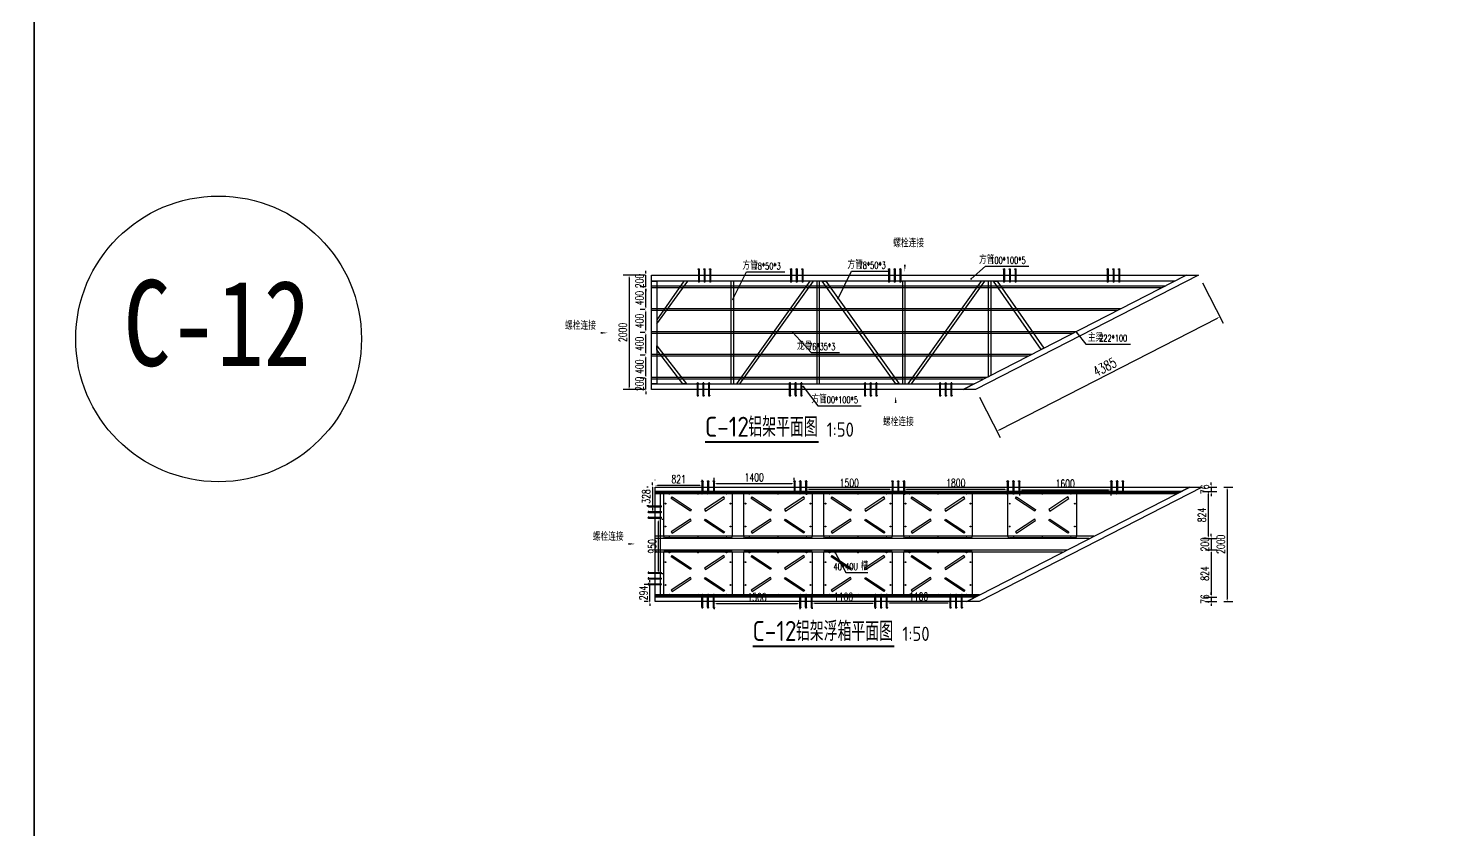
# Model space of a CAD drawing. Extents: x -89702 to 926017, y -610001 to -56924.
# Drawn here: x 24599 to 49398, y -595101 to -581076 of the extents above; entities that cross this region are included whole.
import ezdxf

# ---------------------------------------------------------------- set-up
doc = ezdxf.new("R2010")
doc.units = 0
doc.header["$LTSCALE"] = 10
doc.header["$MEASUREMENT"] = 0
for name, color, linetype in [('BJ02', 2, 'Continuous'), ('DIM_LEAD', 3, 'Continuous'), ('DIM_SYMB', 3, 'Continuous'), ('PUB_TEXT', 7, 'Continuous'), ('W-FLOAT_BOWL浮筒', 253, 'Continuous'), ('W-STEEL_FRAME钢架', 3, 'Continuous'), ('W-STEEL_KEEL钢龙骨', 5, 'Continuous'), ('浮箱U槽', 5, 'Continuous'), ('螺栓孔位', 2, 'Continuous')]:
    doc.layers.add(name, color=color, linetype=linetype)
doc.styles.add('_TCH_DIM', font='SIMPLEX', dxfattribs={"bigfont": 'GBCBIG'})
doc.styles.get("Standard").update_dxf_attribs({"font": 'gbenor.shx', "bigfont": 'gbcbig.shx'})
doc.styles.add('STANDARD_T3', font='simplex.shx', dxfattribs={"width": 0.7, "bigfont": 'gbcbig.shx'})
doc.styles.add('黑体', font='simhei.ttf', dxfattribs={"width": 0.8})
doc.dimstyles.new('W&&40', dxfattribs={"dimtxt": 140, "dimasz": 40, "dimexe": 100, "dimexo": 120, "dimgap": 40, "dimtad": 1, "dimdec": 0, "dimzin": 0, "dimdsep": 46, "dimtxsty": 'STANDARD_T3', "dimcen": 0.09, "dimclrd": 1, "dimclre": 1, "dimclrt": 7, "dimazin": 2, "dimtfac": 1, "dimtdec": 0, "dimtix": 1, "dimtmove": 2, "dimatfit": 3, "dimfxl": 0, "dimtolj": 1, "dimtzin": 0, "dimarcsym": 0})
doc.dimstyles.new('W&&50', dxfattribs={"dimtxt": 175, "dimasz": 50, "dimexe": 125, "dimexo": 150, "dimgap": 50, "dimtad": 1, "dimdec": 0, "dimzin": 0, "dimdsep": 46, "dimtxsty": 'STANDARD_T3', "dimcen": 0.09, "dimclrd": 1, "dimclre": 1, "dimclrt": 7, "dimazin": 2, "dimtfac": 1, "dimtdec": 0, "dimtix": 1, "dimtmove": 2, "dimatfit": 3, "dimfxl": 0, "dimtolj": 1, "dimtzin": 0, "dimarcsym": 0})

# ---------------------------------------------------------------- blocks, each defined once
blk = doc.blocks.new('C-12')
at = {"color": 3}
blk.add_line((589889, 33110), (589989, 33110), dxfattribs=at)
at = {"color": 2}
blk.add_lwpolyline([(589989, 33110), (589989, 27464), (589889, 27659), (589889, 33110)], close=True, dxfattribs=at)
at = {"color": 3}
blk.add_lwpolyline([(589889, 27659), (591889, 23757), (591889, 23538), (589889, 27440)], close=True, dxfattribs=at)
at = {"layer": 'BJ02'}
blk.add_lwpolyline([(591789, 33110), (591789, 33020), (589989, 33020), (589989, 33110)], close=True, dxfattribs=at)
blk.add_lwpolyline([(591789, 33110), (591889, 33110), (591889, 23757), (591789, 23952), (591789, 33110)], dxfattribs=at)
at = {"layer": 'W-STEEL_FRAME钢架', "color": 1}
for points in [[(589989, 32496), (589989, 32561), (590587, 33020), (590657, 33020), (589989, 32496)], [(591789, 32477), (591789, 32543), (591111, 33020), (591041, 33020), (591789, 32477)], [(591789, 30276), (591789, 30341), (589989, 31626), (589989, 31564), (591789, 30276)], [(591789, 30126), (591789, 30060), (589989, 28776), (589989, 28837), (591789, 30126)], [(591789, 27276), (591789, 27341), (589989, 28626), (589989, 28564), (591789, 27276)], [(591789, 27126), (591789, 27060), (590614, 26246), (590590, 26293), (591789, 27126)]]:
    blk.add_lwpolyline(points, dxfattribs=at)
for points in [[(591789, 31670), (591789, 31720), (589989, 31720), (589989, 31670)], [(591789, 30170), (591789, 30220), (589989, 30220), (589989, 30170)], [(591789, 28670), (591789, 28720), (589989, 28720), (589989, 28670)], [(591789, 27170), (591789, 27220), (590115, 27220), (590140, 27170)]]:
    blk.add_lwpolyline(points, close=True, dxfattribs=at)
at = {"layer": 'W-STEEL_KEEL钢龙骨', "color": 4}
for points in [[(590072, 27303), (590072, 33110), (590107, 33110), (590107, 27235)], [(590472, 26523), (590472, 33110), (590507, 33110), (590507, 26455)], [(590872, 25743), (590872, 33110), (590907, 33110), (590907, 25674)], [(591272, 24962), (591272, 33110), (591307, 33110), (591307, 24894)]]:
    blk.add_lwpolyline(points, dxfattribs=at)
blk.add_lwpolyline([(591707, 33110), (591707, 24114), (591672, 24182), (591672, 33110)], close=True, dxfattribs=at)
blk = doc.blocks.new('$matou$00000145')
at = {"layer": 'W-FLOAT_BOWL浮筒'}
for p, q in [((-600, -375), (-600, 375)), ((-575, 400), (575, 400)), ((600, 375), (600, -375)), ((575, -400), (-575, -400))]:
    blk.add_line(p, q, dxfattribs=at)
at = {"layer": 'W-FLOAT_BOWL浮筒', "color": 3}
for p, q in [((-507, 370), (-493, 370)), ((-500, 377), (-500, 363)), ((-7, 370), (7, 370)), ((0, 377), (0, 363)), ((493, 370), (507, 370)), ((500, 377), (500, 363)), ((-577, 200), (-563, 200)), ((-570, 207), (-570, 193)), ((563, 200), (577, 200)), ((570, 207), (570, 193)), ((-577, -200), (-563, -200)), ((-570, -193), (-570, -207)), ((563, -200), (577, -200)), ((570, -193), (570, -207)), ((-507, -370), (-493, -370)), ((-500, -377), (-500, -363)), ((-7, -370), (7, -370)), ((0, -377), (0, -363)), ((493, -370), (507, -370)), ((500, -377), (500, -363))]:
    blk.add_line(p, q, dxfattribs=at)
at = {"layer": 'W-FLOAT_BOWL浮筒', "ltscale": 100}
for points in [[(-450, 316), (-117, 95), (-133, 70), (-467, 291)], [(450, 316), (117, 95), (133, 70), (467, 291)], [(-450, -316), (-117, -95), (-133, -70), (-467, -291)], [(450, -316), (117, -95), (133, -70), (467, -291)]]:
    blk.add_lwpolyline(points, close=True, dxfattribs=at)
at = {"layer": 'W-FLOAT_BOWL浮筒'}
for centre in [(-500, 370), (0, 370), (500, 370), (-570, 200), (570, 200), (-570, -200), (570, -200), (-500, -370), (0, -370), (500, -370)]:
    blk.add_circle(centre, 7, dxfattribs=at)
for centre, start, end in [((-575, 375), 90, 180), ((575, 375), 0, 90), ((-575, -375), 180, 270), ((575, -375), 270, 0)]:
    blk.add_arc(centre, 25, start, end, dxfattribs=at)
blk = doc.blocks.new('浮箱')
at = {"layer": 'W-FLOAT_BOWL浮筒', "rotation": 270}
blk.add_blockref('$matou$00000145', (0, 0), dxfattribs=at)
blk = doc.blocks.new('*U130')
at = {"layer": 'W-FLOAT_BOWL浮筒'}
blk.add_blockref('浮箱', (0, 0), dxfattribs=at)
blk = doc.blocks.new('*U131')
at = {"layer": 'W-FLOAT_BOWL浮筒', "color": 0, "linetype": 'ByBlock', "lineweight": -2, "transparency": 16777216}
for p in [(0, 4200), (1024, 4200), (0, 2800), (1024, 2800), (0, 1400), (1024, 1400), (0, 0), (1024, 0)]:
    blk.add_blockref('*U130', p, dxfattribs=at)
blk = doc.blocks.new('*D494')
at = {"layer": 'Defpoints', "color": 0, "transparency": 16777216}
for p in [(35404, -587198), (35503, -587198), (35503, -587398)]:
    blk.add_point(p, dxfattribs=at)
at = {"layer": '浮箱U槽', "color": 1, "lineweight": -2, "transparency": 16777216}
for p, q in [((35383, -587198), (35304, -587198)), ((35404, -587158), (35404, -587118)), ((35404, -587398), (35404, -587198)), ((35383, -587398), (35304, -587398)), ((35404, -587438), (35404, -587478))]:
    blk.add_line(p, q, dxfattribs=at)
at = {"layer": '浮箱U槽', "color": 1, "transparency": 16777216}
for points in [[(35398, -587158), (35411, -587158), (35404, -587198)], [(35398, -587438), (35411, -587438), (35404, -587398)]]:
    blk.add_solid(points, dxfattribs=at)
at = {"layer": '浮箱U槽', "color": 7, "transparency": 16777216, "insert": (35294, -587298), "char_height": 140, "attachment_point": 5, "rotation": 90, "style": 'STANDARD_T3'}
blk.add_mtext('\\A1;200', dxfattribs=at)
blk = doc.blocks.new('*D495')
at = {"layer": 'Defpoints', "color": 0, "transparency": 16777216}
for p in [(35404, -586798), (35503, -586798), (35503, -587198)]:
    blk.add_point(p, dxfattribs=at)
at = {"layer": '浮箱U槽', "color": 1, "lineweight": -2, "transparency": 16777216}
for p, q in [((35383, -586798), (35304, -586798)), ((35404, -587158), (35404, -586838)), ((35383, -587198), (35304, -587198))]:
    blk.add_line(p, q, dxfattribs=at)
at = {"layer": '浮箱U槽', "color": 1, "transparency": 16777216}
for points in [[(35398, -586838), (35411, -586838), (35404, -586798)], [(35398, -587158), (35411, -587158), (35404, -587198)]]:
    blk.add_solid(points, dxfattribs=at)
at = {"layer": '浮箱U槽', "color": 7, "transparency": 16777216, "insert": (35294, -586998), "char_height": 140, "attachment_point": 5, "rotation": 90, "style": 'STANDARD_T3'}
blk.add_mtext('\\A1;400', dxfattribs=at)
blk = doc.blocks.new('*D496')
at = {"layer": 'Defpoints', "color": 0, "transparency": 16777216}
for p in [(35404, -586398), (35503, -586398), (35503, -586798)]:
    blk.add_point(p, dxfattribs=at)
at = {"layer": '浮箱U槽', "color": 1, "lineweight": -2, "transparency": 16777216}
for p, q in [((35383, -586398), (35304, -586398)), ((35404, -586758), (35404, -586438)), ((35383, -586798), (35304, -586798))]:
    blk.add_line(p, q, dxfattribs=at)
at = {"layer": '浮箱U槽', "color": 1, "transparency": 16777216}
for points in [[(35398, -586438), (35411, -586438), (35404, -586398)], [(35398, -586758), (35411, -586758), (35404, -586798)]]:
    blk.add_solid(points, dxfattribs=at)
at = {"layer": '浮箱U槽', "color": 7, "transparency": 16777216, "insert": (35294, -586598), "char_height": 140, "attachment_point": 5, "rotation": 90, "style": 'STANDARD_T3'}
blk.add_mtext('\\A1;400', dxfattribs=at)
blk = doc.blocks.new('*D497')
at = {"layer": 'Defpoints', "color": 0, "transparency": 16777216}
for p in [(35404, -585998), (35503, -585998), (35503, -586398)]:
    blk.add_point(p, dxfattribs=at)
at = {"layer": '浮箱U槽', "color": 1, "lineweight": -2, "transparency": 16777216}
for p, q in [((35383, -585998), (35304, -585998)), ((35404, -586358), (35404, -586038)), ((35383, -586398), (35304, -586398))]:
    blk.add_line(p, q, dxfattribs=at)
at = {"layer": '浮箱U槽', "color": 1, "transparency": 16777216}
for points in [[(35398, -586038), (35411, -586038), (35404, -585998)], [(35398, -586358), (35411, -586358), (35404, -586398)]]:
    blk.add_solid(points, dxfattribs=at)
at = {"layer": '浮箱U槽', "color": 7, "transparency": 16777216, "insert": (35294, -586198), "char_height": 140, "attachment_point": 5, "rotation": 90, "style": 'STANDARD_T3'}
blk.add_mtext('\\A1;400', dxfattribs=at)
blk = doc.blocks.new('*D498')
at = {"layer": 'Defpoints', "color": 0, "transparency": 16777216}
for p in [(35404, -585598), (35503, -585598), (35503, -585998)]:
    blk.add_point(p, dxfattribs=at)
at = {"layer": '浮箱U槽', "color": 1, "lineweight": -2, "transparency": 16777216}
for p, q in [((35383, -585598), (35304, -585598)), ((35404, -585958), (35404, -585638)), ((35383, -585998), (35304, -585998))]:
    blk.add_line(p, q, dxfattribs=at)
at = {"layer": '浮箱U槽', "color": 1, "transparency": 16777216}
for points in [[(35398, -585638), (35411, -585638), (35404, -585598)], [(35398, -585958), (35411, -585958), (35404, -585998)]]:
    blk.add_solid(points, dxfattribs=at)
at = {"layer": '浮箱U槽', "color": 7, "transparency": 16777216, "insert": (35294, -585798), "char_height": 140, "attachment_point": 5, "rotation": 90, "style": 'STANDARD_T3'}
blk.add_mtext('\\A1;400', dxfattribs=at)
blk = doc.blocks.new('*D499')
at = {"layer": 'Defpoints', "color": 0, "transparency": 16777216}
for p in [(35404, -585398), (35503, -585398), (35503, -585598)]:
    blk.add_point(p, dxfattribs=at)
at = {"layer": '浮箱U槽', "color": 1, "lineweight": -2, "transparency": 16777216}
for p, q in [((35383, -585398), (35304, -585398)), ((35404, -585358), (35404, -585318)), ((35404, -585598), (35404, -585398)), ((35383, -585598), (35304, -585598)), ((35404, -585638), (35404, -585678))]:
    blk.add_line(p, q, dxfattribs=at)
at = {"layer": '浮箱U槽', "color": 1, "transparency": 16777216}
for points in [[(35398, -585358), (35411, -585358), (35404, -585398)], [(35398, -585638), (35411, -585638), (35404, -585598)]]:
    blk.add_solid(points, dxfattribs=at)
at = {"layer": '浮箱U槽', "color": 7, "transparency": 16777216, "insert": (35294, -585498), "char_height": 140, "attachment_point": 5, "rotation": 90, "style": 'STANDARD_T3'}
blk.add_mtext('\\A1;200', dxfattribs=at)
blk = doc.blocks.new('*D500')
at = {"layer": 'Defpoints', "color": 0, "transparency": 16777216}
for p in [(35503, -585398), (35109, -587398), (35503, -587398)]:
    blk.add_point(p, dxfattribs=at)
at = {"layer": '浮箱U槽', "color": 1, "lineweight": -2, "transparency": 16777216}
for p, q in [((35383, -585398), (35009, -585398)), ((35109, -585438), (35109, -587358)), ((35383, -587398), (35009, -587398))]:
    blk.add_line(p, q, dxfattribs=at)
at = {"layer": '浮箱U槽', "color": 1, "transparency": 16777216}
for points in [[(35103, -585438), (35116, -585438), (35109, -585398)], [(35103, -587358), (35116, -587358), (35109, -587398)]]:
    blk.add_solid(points, dxfattribs=at)
at = {"layer": '浮箱U槽', "color": 7, "transparency": 16777216, "insert": (34999, -586398), "char_height": 140, "attachment_point": 5, "rotation": 90, "style": 'STANDARD_T3'}
blk.add_mtext('\\A1;2000', dxfattribs=at)
blk = doc.blocks.new('1')
at = {"lineweight": -3}
for p, q in [((-1521938, 1214338), (-1521935, 1214338)), ((-1521938, 1214336), (-1521931, 1214336)), ((-1521938, 1214336), (-1521914, 1214336)), ((-1521936, 1214341), (-1521936, 1214346)), ((-1521936, 1214346), (-1521916, 1214346)), ((-1521935, 1214341), (-1521936, 1214341)), ((-1521934, 1214347), (-1521932, 1214347)), ((-1521933, 1214352), (-1521931, 1214355)), ((-1521933, 1214136), (-1521933, 1214352)), ((-1521919, 1214352), (-1521933, 1214352)), ((-1521932, 1214347), (-1521919, 1214347)), ((-1521932, 1214346), (-1521932, 1214341)), ((-1521921, 1214355), (-1521931, 1214355)), ((-1521919, 1214352), (-1521921, 1214355)), ((-1521919, 1214347), (-1521921, 1214347)), ((-1521921, 1214346), (-1521921, 1214341)), ((-1521919, 1214136), (-1521919, 1214352)), ((-1521917, 1214341), (-1521916, 1214341)), ((-1521914, 1214338), (-1521917, 1214338)), ((-1521916, 1214341), (-1521916, 1214346)), ((-1521938, 1214136), (-1521931, 1214136)), ((-1521938, 1214136), (-1521914, 1214136)), ((-1521938, 1214134), (-1521935, 1214134)), ((-1521935, 1214131), (-1521936, 1214131)), ((-1521936, 1214131), (-1521936, 1214126)), ((-1521936, 1214126), (-1521916, 1214126)), ((-1521934, 1214125), (-1521932, 1214125)), ((-1521932, 1214126), (-1521932, 1214131)), ((-1521932, 1214125), (-1521919, 1214125)), ((-1521921, 1214126), (-1521921, 1214131)), ((-1521919, 1214125), (-1521921, 1214125)), ((-1521914, 1214134), (-1521917, 1214134)), ((-1521917, 1214131), (-1521916, 1214131)), ((-1521916, 1214131), (-1521916, 1214126))]:
    blk.add_line(p, q, dxfattribs=at)
at = {"color": 1}
for p, q in [((-1521936, 1214346), (-1521934, 1214347)), ((-1521919, 1214347), (-1521916, 1214346))]:
    blk.add_line(p, q, dxfattribs=at)
at = {"color": 6, "lineweight": -3}
for p, q in [((-1521931, 1214136), (-1521931, 1214355)), ((-1521921, 1214136), (-1521921, 1214355))]:
    blk.add_line(p, q, dxfattribs=at)
at = {"lineweight": -3}
for points in [[(-1521933, 1214336), (-1521938, 1214336), (-1521938, 1214338), (-1521914, 1214338), (-1521914, 1214336), (-1521919, 1214336)], [(-1521935, 1214338), (-1521935, 1214341), (-1521917, 1214341), (-1521917, 1214338)], [(-1521933, 1214136), (-1521938, 1214136), (-1521938, 1214134), (-1521914, 1214134), (-1521914, 1214136), (-1521919, 1214136)], [(-1521935, 1214134), (-1521935, 1214131), (-1521917, 1214131), (-1521917, 1214134)]]:
    blk.add_lwpolyline(points, dxfattribs=at)
for centre, radius, start, end in [((-1521934, 1214129), 3.22, 223.6028, 316.3972), ((-1521926, 1214140), 14.7, 248.7607, 291.2393), ((-1521919, 1214129), 3.22, 223.6028, 316.3972)]:
    blk.add_arc(centre, radius, start, end, dxfattribs=at)
blk = doc.blocks.new('螺栓孔位')
at = {"layer": '螺栓孔位', "color": 1, "rotation": 270}
for p in [(-1214244, -1521833), (-1214244, -1521933), (-1214244, -1522033)]:
    blk.add_blockref('1', p, dxfattribs=at)
blk = doc.blocks.new('*D501')
at = {"layer": 'Defpoints', "color": 0, "transparency": 16777216}
for p in [(36599, -591106), (38099, -591106), (38099, -591143)]:
    blk.add_point(p, dxfattribs=at)
at = {"layer": '浮箱U槽', "color": 1, "lineweight": -2, "transparency": 16777216}
for p, q in [((36639, -591143), (38059, -591143)), ((36599, -591226), (36599, -591243)), ((38099, -591226), (38099, -591243))]:
    blk.add_line(p, q, dxfattribs=at)
at = {"layer": '浮箱U槽', "color": 1, "transparency": 16777216}
for points in [[(36639, -591137), (36639, -591150), (36599, -591143)], [(38059, -591137), (38059, -591150), (38099, -591143)]]:
    blk.add_solid(points, dxfattribs=at)
at = {"layer": '浮箱U槽', "color": 7, "transparency": 16777216, "insert": (37349, -591033), "char_height": 140, "attachment_point": 5, "style": 'STANDARD_T3'}
blk.add_mtext('\\A1;1500', dxfattribs=at)
blk = doc.blocks.new('*D502')
at = {"layer": 'Defpoints', "color": 0, "transparency": 16777216}
for p in [(38313, -591106), (39413, -591106), (39413, -591136)]:
    blk.add_point(p, dxfattribs=at)
at = {"layer": '浮箱U槽', "color": 1, "lineweight": -2, "transparency": 16777216}
for p, q in [((38353, -591136), (39373, -591136)), ((38313, -591226), (38313, -591236)), ((39413, -591226), (39413, -591236))]:
    blk.add_line(p, q, dxfattribs=at)
at = {"layer": '浮箱U槽', "color": 1, "transparency": 16777216}
for points in [[(38353, -591129), (38353, -591143), (38313, -591136)], [(39373, -591129), (39373, -591143), (39413, -591136)]]:
    blk.add_solid(points, dxfattribs=at)
at = {"layer": '浮箱U槽', "color": 7, "transparency": 16777216, "insert": (38863, -591026), "char_height": 140, "attachment_point": 5, "style": 'STANDARD_T3'}
blk.add_mtext('\\A1;1100', dxfattribs=at)
blk = doc.blocks.new('*D503')
at = {"layer": 'Defpoints', "color": 0, "transparency": 16777216}
for p in [(39627, -591106), (40727, -591106), (40727, -591133)]:
    blk.add_point(p, dxfattribs=at)
at = {"layer": '浮箱U槽', "color": 1, "lineweight": -2, "transparency": 16777216}
for p, q in [((39667, -591133), (40687, -591133)), ((39627, -591226), (39627, -591233)), ((40727, -591226), (40727, -591233))]:
    blk.add_line(p, q, dxfattribs=at)
at = {"layer": '浮箱U槽', "color": 1, "transparency": 16777216}
for points in [[(39667, -591126), (39667, -591139), (39627, -591133)], [(40687, -591126), (40687, -591139), (40727, -591133)]]:
    blk.add_solid(points, dxfattribs=at)
at = {"layer": '浮箱U槽', "color": 7, "transparency": 16777216, "insert": (40177, -591023), "char_height": 140, "attachment_point": 5, "style": 'STANDARD_T3'}
blk.add_mtext('\\A1;1100', dxfattribs=at)
blk = doc.blocks.new('*D504')
at = {"layer": 'Defpoints', "color": 0, "transparency": 16777216}
for p in [(38213, -589106), (39713, -589106), (39713, -589142)]:
    blk.add_point(p, dxfattribs=at)
at = {"layer": '浮箱U槽', "color": 1, "lineweight": -2, "transparency": 16777216}
for p, q in [((38213, -589226), (38213, -589242)), ((38253, -589142), (39673, -589142)), ((39713, -589226), (39713, -589242))]:
    blk.add_line(p, q, dxfattribs=at)
at = {"layer": '浮箱U槽', "color": 1, "transparency": 16777216}
for points in [[(38253, -589135), (38253, -589148), (38213, -589142)], [(39673, -589135), (39673, -589148), (39713, -589142)]]:
    blk.add_solid(points, dxfattribs=at)
at = {"layer": '浮箱U槽', "color": 7, "transparency": 16777216, "insert": (38963, -589032), "char_height": 140, "attachment_point": 5, "style": 'STANDARD_T3'}
blk.add_mtext('\\A1;1500', dxfattribs=at)
blk = doc.blocks.new('*D505')
at = {"layer": 'Defpoints', "color": 0, "transparency": 16777216}
for p in [(39927, -589106), (41727, -589106), (41727, -589142)]:
    blk.add_point(p, dxfattribs=at)
at = {"layer": '浮箱U槽', "color": 1, "lineweight": -2, "transparency": 16777216}
for p, q in [((39927, -589226), (39927, -589242)), ((39967, -589142), (41687, -589142)), ((41727, -589226), (41727, -589242))]:
    blk.add_line(p, q, dxfattribs=at)
at = {"layer": '浮箱U槽', "color": 1, "transparency": 16777216}
for points in [[(39967, -589136), (39967, -589149), (39927, -589142)], [(41687, -589136), (41687, -589149), (41727, -589142)]]:
    blk.add_solid(points, dxfattribs=at)
at = {"layer": '浮箱U槽', "color": 7, "transparency": 16777216, "insert": (40827, -589032), "char_height": 140, "attachment_point": 5, "style": 'STANDARD_T3'}
blk.add_mtext('\\A1;1800', dxfattribs=at)
blk = doc.blocks.new('*D506')
at = {"layer": 'Defpoints', "color": 0, "transparency": 16777216}
for p in [(41941, -589106), (43541, -589106), (43541, -589155)]:
    blk.add_point(p, dxfattribs=at)
at = {"layer": '浮箱U槽', "color": 1, "lineweight": -2, "transparency": 16777216}
for p, q in [((41941, -589226), (41941, -589255)), ((41981, -589155), (43501, -589155)), ((43541, -589226), (43541, -589255))]:
    blk.add_line(p, q, dxfattribs=at)
at = {"layer": '浮箱U槽', "color": 1, "transparency": 16777216}
for points in [[(41981, -589149), (41981, -589162), (41941, -589155)], [(43501, -589149), (43501, -589162), (43541, -589155)]]:
    blk.add_solid(points, dxfattribs=at)
at = {"layer": '浮箱U槽', "color": 7, "transparency": 16777216, "insert": (42741, -589045), "char_height": 140, "attachment_point": 5, "style": 'STANDARD_T3'}
blk.add_mtext('\\A1;1600', dxfattribs=at)
blk = doc.blocks.new('*D507')
at = {"layer": 'Defpoints', "color": 0, "transparency": 16777216}
for p in [(35563, -589668), (35626, -589668), (35563, -590618)]:
    blk.add_point(p, dxfattribs=at)
at = {"layer": '浮箱U槽', "color": 1, "lineweight": -2, "transparency": 16777216}
for p, q in [((35626, -590578), (35626, -589708)), ((35683, -589668), (35726, -589668)), ((35683, -590618), (35726, -590618))]:
    blk.add_line(p, q, dxfattribs=at)
at = {"layer": '浮箱U槽', "color": 1, "transparency": 16777216}
for points in [[(35619, -589708), (35632, -589708), (35626, -589668)], [(35619, -590578), (35632, -590578), (35626, -590618)]]:
    blk.add_solid(points, dxfattribs=at)
at = {"layer": '浮箱U槽', "color": 7, "transparency": 16777216, "insert": (35516, -590143), "char_height": 140, "attachment_point": 5, "rotation": 90, "style": 'STANDARD_T3'}
blk.add_mtext('\\A1;950', dxfattribs=at)
blk = doc.blocks.new('*D508')
at = {"layer": 'Defpoints', "color": 0, "transparency": 16777216}
for p in [(35473, -590812), (35564, -590812), (35566, -591106)]:
    blk.add_point(p, dxfattribs=at)
at = {"layer": '浮箱U槽', "color": 1, "lineweight": -2, "transparency": 16777216}
for p, q in [((35444, -590812), (35373, -590812)), ((35473, -590772), (35473, -590732)), ((35473, -591106), (35473, -590812)), ((35446, -591106), (35373, -591106)), ((35473, -591146), (35473, -591186))]:
    blk.add_line(p, q, dxfattribs=at)
at = {"layer": '浮箱U槽', "color": 1, "transparency": 16777216}
for points in [[(35467, -590772), (35480, -590772), (35473, -590812)], [(35467, -591146), (35480, -591146), (35473, -591106)]]:
    blk.add_solid(points, dxfattribs=at)
at = {"layer": '浮箱U槽', "color": 7, "transparency": 16777216, "insert": (35363, -590959), "char_height": 140, "attachment_point": 5, "rotation": 90, "style": 'STANDARD_T3'}
blk.add_mtext('\\A1;294', dxfattribs=at)
blk = doc.blocks.new('*D509')
at = {"layer": 'Defpoints', "color": 0, "transparency": 16777216}
for p in [(35566, -589106), (35520, -589434), (35566, -589434)]:
    blk.add_point(p, dxfattribs=at)
at = {"layer": '浮箱U槽', "color": 1, "lineweight": -2, "transparency": 16777216}
for p, q in [((35446, -589106), (35420, -589106)), ((35520, -589066), (35520, -589026)), ((35520, -589106), (35520, -589434)), ((35446, -589434), (35420, -589434)), ((35520, -589474), (35520, -589514))]:
    blk.add_line(p, q, dxfattribs=at)
at = {"layer": '浮箱U槽', "color": 1, "transparency": 16777216}
for points in [[(35513, -589066), (35527, -589066), (35520, -589106)], [(35513, -589474), (35527, -589474), (35520, -589434)]]:
    blk.add_solid(points, dxfattribs=at)
at = {"layer": '浮箱U槽', "color": 7, "transparency": 16777216, "insert": (35410, -589270), "char_height": 140, "attachment_point": 5, "rotation": 90, "style": 'STANDARD_T3'}
blk.add_mtext('\\A1;328', dxfattribs=at)
blk = doc.blocks.new('*D510')
at = {"layer": 'Defpoints', "color": 0, "transparency": 16777216}
for p in [(36599, -589106), (37999, -589045), (37999, -589106)]:
    blk.add_point(p, dxfattribs=at)
at = {"layer": '浮箱U槽', "color": 1, "lineweight": -2, "transparency": 16777216}
for p, q in [((36599, -588986), (36599, -588945)), ((37999, -588986), (37999, -588945)), ((36639, -589045), (37959, -589045))]:
    blk.add_line(p, q, dxfattribs=at)
at = {"layer": '浮箱U槽', "color": 1, "transparency": 16777216}
for points in [[(36639, -589039), (36639, -589052), (36599, -589045)], [(37959, -589039), (37959, -589052), (37999, -589045)]]:
    blk.add_solid(points, dxfattribs=at)
at = {"layer": '浮箱U槽', "color": 7, "transparency": 16777216, "insert": (37299, -588935), "char_height": 140, "attachment_point": 5, "style": 'STANDARD_T3'}
blk.add_mtext('\\A1;1400', dxfattribs=at)
blk = doc.blocks.new('*D511')
at = {"layer": 'Defpoints', "color": 0, "transparency": 16777216}
for p in [(35566, -589078), (35566, -589106), (36387, -589106)]:
    blk.add_point(p, dxfattribs=at)
at = {"layer": '浮箱U槽', "color": 1, "lineweight": -2, "transparency": 16777216}
for p, q in [((35566, -588986), (35566, -588978)), ((36387, -588986), (36387, -588978)), ((36347, -589078), (35606, -589078))]:
    blk.add_line(p, q, dxfattribs=at)
at = {"layer": '浮箱U槽', "color": 1, "transparency": 16777216}
for points in [[(35606, -589071), (35606, -589085), (35566, -589078)], [(36347, -589071), (36347, -589085), (36387, -589078)]]:
    blk.add_solid(points, dxfattribs=at)
at = {"layer": '浮箱U槽', "color": 7, "transparency": 16777216, "insert": (35977, -588968), "char_height": 140, "attachment_point": 5, "style": 'STANDARD_T3'}
blk.add_mtext('\\A1;821', dxfattribs=at)
blk = doc.blocks.new('*D512')
at = {"layer": 'Defpoints', "color": 0, "transparency": 16777216}
for p in [(44770, -589182), (45139, -589106), (45296, -589182)]:
    blk.add_point(p, dxfattribs=at)
at = {"layer": '浮箱U槽', "color": 1, "lineweight": -2, "transparency": 16777216}
for p, q in [((45196, -589182), (45396, -589182)), ((45259, -589106), (45396, -589106)), ((45296, -589066), (45296, -589026)), ((45296, -589106), (45296, -589182)), ((45296, -589222), (45296, -589262))]:
    blk.add_line(p, q, dxfattribs=at)
at = {"layer": '浮箱U槽', "color": 1, "transparency": 16777216}
for points in [[(45289, -589066), (45302, -589066), (45296, -589106)], [(45289, -589222), (45302, -589222), (45296, -589182)]]:
    blk.add_solid(points, dxfattribs=at)
at = {"layer": '浮箱U槽', "color": 7, "transparency": 16777216, "insert": (45186, -589144), "char_height": 140, "attachment_point": 5, "rotation": 90, "style": 'STANDARD_T3'}
blk.add_mtext('\\A1;76', dxfattribs=at)
blk = doc.blocks.new('*D513')
at = {"layer": 'Defpoints', "color": 0, "transparency": 16777216}
for p in [(44770, -589182), (43163, -590006), (45244, -590006)]:
    blk.add_point(p, dxfattribs=at)
at = {"layer": '浮箱U槽', "color": 1, "lineweight": -2, "transparency": 16777216}
for p, q in [((45144, -589182), (45344, -589182)), ((45244, -589222), (45244, -589966)), ((45144, -590006), (45344, -590006))]:
    blk.add_line(p, q, dxfattribs=at)
at = {"layer": '浮箱U槽', "color": 1, "transparency": 16777216}
for points in [[(45237, -589222), (45250, -589222), (45244, -589182)], [(45237, -589966), (45250, -589966), (45244, -590006)]]:
    blk.add_solid(points, dxfattribs=at)
at = {"layer": '浮箱U槽', "color": 7, "transparency": 16777216, "insert": (45134, -589594), "char_height": 140, "attachment_point": 5, "rotation": 90, "style": 'STANDARD_T3'}
blk.add_mtext('\\A1;824', dxfattribs=at)
blk = doc.blocks.new('*D514')
at = {"layer": 'Defpoints', "color": 0, "transparency": 16777216}
for p in [(42773, -590206), (43163, -590006), (45296, -590206)]:
    blk.add_point(p, dxfattribs=at)
at = {"layer": '浮箱U槽', "color": 1, "lineweight": -2, "transparency": 16777216}
for p, q in [((45296, -589966), (45296, -589926)), ((45196, -590006), (45396, -590006)), ((45196, -590206), (45396, -590206)), ((45296, -590006), (45296, -590206)), ((45296, -590246), (45296, -590286))]:
    blk.add_line(p, q, dxfattribs=at)
at = {"layer": '浮箱U槽', "color": 1, "transparency": 16777216}
for points in [[(45289, -589966), (45302, -589966), (45296, -590006)], [(45289, -590246), (45302, -590246), (45296, -590206)]]:
    blk.add_solid(points, dxfattribs=at)
at = {"layer": '浮箱U槽', "color": 7, "transparency": 16777216, "insert": (45186, -590106), "char_height": 140, "attachment_point": 5, "rotation": 90, "style": 'STANDARD_T3'}
blk.add_mtext('\\A1;200', dxfattribs=at)
blk = doc.blocks.new('*D515')
at = {"layer": 'Defpoints', "color": 0, "transparency": 16777216}
for p in [(42773, -590206), (41166, -591030), (45296, -591030)]:
    blk.add_point(p, dxfattribs=at)
at = {"layer": '浮箱U槽', "color": 1, "lineweight": -2, "transparency": 16777216}
for p, q in [((45196, -590206), (45396, -590206)), ((45296, -590246), (45296, -590990)), ((45196, -591030), (45396, -591030))]:
    blk.add_line(p, q, dxfattribs=at)
at = {"layer": '浮箱U槽', "color": 1, "transparency": 16777216}
for points in [[(45289, -590246), (45302, -590246), (45296, -590206)], [(45289, -590990), (45302, -590990), (45296, -591030)]]:
    blk.add_solid(points, dxfattribs=at)
at = {"layer": '浮箱U槽', "color": 7, "transparency": 16777216, "insert": (45186, -590618), "char_height": 140, "attachment_point": 5, "rotation": 90, "style": 'STANDARD_T3'}
blk.add_mtext('\\A1;824', dxfattribs=at)
blk = doc.blocks.new('*D516')
at = {"layer": 'Defpoints', "color": 0, "transparency": 16777216}
for p in [(41166, -591030), (41236, -591106), (45296, -591106)]:
    blk.add_point(p, dxfattribs=at)
at = {"layer": '浮箱U槽', "color": 1, "lineweight": -2, "transparency": 16777216}
for p, q in [((45296, -590990), (45296, -590950)), ((45196, -591030), (45396, -591030)), ((45196, -591106), (45396, -591106)), ((45296, -591030), (45296, -591106)), ((45296, -591146), (45296, -591186))]:
    blk.add_line(p, q, dxfattribs=at)
at = {"layer": '浮箱U槽', "color": 1, "transparency": 16777216}
for points in [[(45289, -590990), (45302, -590990), (45296, -591030)], [(45289, -591146), (45302, -591146), (45296, -591106)]]:
    blk.add_solid(points, dxfattribs=at)
at = {"layer": '浮箱U槽', "color": 7, "transparency": 16777216, "insert": (45186, -591068), "char_height": 140, "attachment_point": 5, "rotation": 90, "style": 'STANDARD_T3'}
blk.add_mtext('\\A1;76', dxfattribs=at)
blk = doc.blocks.new('*D517')
at = {"layer": 'Defpoints', "color": 0, "transparency": 16777216}
for p in [(45396, -589106), (45396, -591106), (45574, -591106)]:
    blk.add_point(p, dxfattribs=at)
at = {"layer": '浮箱U槽', "color": 1, "lineweight": -2, "transparency": 16777216}
for p, q in [((45516, -589106), (45674, -589106)), ((45574, -589146), (45574, -591066)), ((45516, -591106), (45674, -591106))]:
    blk.add_line(p, q, dxfattribs=at)
at = {"layer": '浮箱U槽', "color": 1, "transparency": 16777216}
for points in [[(45567, -589146), (45580, -589146), (45574, -589106)], [(45567, -591066), (45580, -591066), (45574, -591106)]]:
    blk.add_solid(points, dxfattribs=at)
at = {"layer": '浮箱U槽', "color": 7, "transparency": 16777216, "insert": (45464, -590106), "char_height": 140, "attachment_point": 5, "rotation": 90, "style": 'STANDARD_T3'}
blk.add_mtext('\\A1;2000', dxfattribs=at)
blk = doc.blocks.new('*D1656')
at = {"color": 1, "lineweight": -2, "transparency": 16777216}
for p, q in [((45144, -585532), (45505, -586235)), ((41590, -588101), (45403, -586147)), ((41242, -587532), (41602, -588235))]:
    blk.add_line(p, q, dxfattribs=at)
at = {"color": 1, "transparency": 16777216}
for points in [[(45399, -586139), (45407, -586154), (45448, -586124)], [(41586, -588094), (41594, -588109), (41545, -588124)]]:
    blk.add_solid(points, dxfattribs=at)
at = {"layer": 'Defpoints', "color": 0, "transparency": 16777216}
for p in [(45075, -585398), (45448, -586124), (41173, -587398)]:
    blk.add_point(p, dxfattribs=at)
at = {"color": 7, "transparency": 16777216, "insert": (43434, -587002), "char_height": 175, "attachment_point": 5, "rotation": 27.1366, "style": 'STANDARD_T3'}
blk.add_mtext('\\A1;4385', dxfattribs=at)

msp = doc.modelspace()

# ---------------------------------------------------------------- linework, layer by layer
at = {"color": 3}
msp.add_line((35566.3, -591106.1), (35566.3, -591006.1), dxfattribs=at)
msp.add_lwpolyline([(41017.1, -591106.1), (44919.3, -589106.1), (45138.5, -589106.1), (41236.3, -591106.1)], close=True, dxfattribs=at)
at = {"color": 2}
msp.add_lwpolyline([(35566.3, -591006.1), (41212.3, -591006.1), (41017.1, -591106.1), (35566.3, -591106.1)], close=True, dxfattribs=at)
at = {"color": 4}
msp.add_circle((27927, -586511.6), 2500, dxfattribs=at)
at = {"layer": 'BJ02'}
for points in [[(-18540, -490906.1), (24698.5, -490906.1), (24698.5, -610000.5), (-18540, -610000.5)], [(24698.5, -490906.1), (67937.1, -490906.1), (67937.1, -610000.5), (24698.5, -610000.5)], [(35566.3, -589206.1), (35656.3, -589206.1), (35656.3, -591006.1), (35566.3, -591006.1)]]:
    msp.add_lwpolyline(points, close=True, dxfattribs=at)
msp.add_lwpolyline([(35566.3, -589206.1), (35566.3, -589106.1), (44919.3, -589106.1), (44724.2, -589206.1), (35566.3, -589206.1)], dxfattribs=at)
at = {"layer": 'DIM_LEAD'}
for p, q in [((41095.5, -585461), (41348.2, -585237.6)), ((41348.2, -585237.6), (42104.1, -585237.6)), ((36928.1, -585818.5), (37166, -585339.5)), ((37166, -585339.5), (37834.7, -585339.5)), ((38765.9, -585804.1), (39003.8, -585325.1)), ((39003.8, -585325.1), (39672.5, -585325.1)), ((37975.7, -586400.4), (38298.6, -586747.8)), ((42945.5, -586403.9), (43101.4, -586600.8)), ((38298.6, -586747.8), (38789.6, -586747.8)), ((43101.4, -586600.8), (43881.6, -586600.8)), ((38157.1, -587347.4), (38414.5, -587680.2)), ((38414.5, -587680.2), (39170.4, -587680.2)), ((38714.3, -590251.4), (38900.4, -590599.5)), ((38900.4, -590599.5), (39288.1, -590599.5))]:
    msp.add_line(p, q, dxfattribs=at)
at = {"layer": 'DIM_LEAD', "const_width": 16}
for points in [[(41089.6, -585466.3, 1), (41101.5, -585455.7, 1)], [(36924.6, -585825.6, 1), (36931.7, -585811.3, 1)], [(38762.3, -585811.2, 1), (38769.5, -585796.9, 1)], [(37970.2, -586394.5, 1), (37981.1, -586406.2, 1)], [(42940.5, -586397.7, 1), (42950.5, -586410.2, 1)], [(38152.2, -587341.1, 1), (38162, -587353.7, 1)], [(38710.5, -590244.4, 1), (38718, -590258.5, 1)]]:
    msp.add_lwpolyline(points, format="xyb", close=True, dxfattribs=at)
at = {"layer": 'DIM_SYMB'}
for points in [[(39935.3, -584966.2, 0, 0, 0), (39935.3, -584966.2, 0, 0, 0), (39935.3, -584966.2, 0, 0, 0), (39935.3, -585331, 0, 32, 0), (39935.3, -585211, 0, 0, 0)], [(34248.2, -586406.1, 0, 0, 0), (34248.2, -586406.1, 0, 0, 0), (34005, -586406.1, 0, 0, 0), (34734.5, -586406.1, 0, 32, 0), (34614.5, -586406.1, 0, 0, 0)], [(39774.2, -587879.4, 0, 0, 0), (39774.2, -587879.4, 0, 0, 0), (39774.2, -587879.4, 0, 0, 0), (39774.2, -587514.6, 0, 32, 0), (39774.2, -587634.6, 0, 0, 0)], [(34731.4, -590100.2, 0, 0, 0), (34731.4, -590100.2, 0, 0, 0), (34488.3, -590100.2, 0, 0, 0), (35217.8, -590100.2, 0, 32, 0), (35097.8, -590100.2, 0, 0, 0)]]:
    msp.add_lwpolyline(points, format="xyseb", dxfattribs=at)
at = {"layer": 'DIM_SYMB', "const_width": 35}
for points in [[(36437.3, -588316.2), (38427.4, -588316.2)], [(37270.1, -591890.6), (39751.7, -591890.6)]]:
    msp.add_lwpolyline(points, dxfattribs=at)
at = {"layer": '浮箱U槽'}
for p, q in [((44770.4, -589182.5), (35566.3, -589182.5)), ((44692.3, -589222.5), (35566.3, -589222.5)), ((43240.7, -589966.5), (35566.3, -589966.5)), ((43162.6, -590006.5), (35566.3, -590006.5)), ((42772.6, -590206.4), (35566.3, -590206.4)), ((42694.5, -590246.4), (35566.3, -590246.4)), ((41243.8, -590990), (35566.3, -590990)), ((41165.8, -591030), (35566.3, -591030))]:
    msp.add_line(p, q, dxfattribs=at)

# ---------------------------------------------------------------- block references
at = {"layer": 'BJ02', "rotation": 90}
msp.add_blockref('C-12', (68613.2, -1177287.4), dxfattribs=at)
at = {"layer": 'W-FLOAT_BOWL浮筒', "rotation": 90}
for name, p in [('*U131', (40515.2, -590618.4)), ('浮箱', (42339.9, -589594.5))]:
    msp.add_blockref(name, p, dxfattribs=at)
at = {"layer": '螺栓孔位', "xscale": -1, "rotation": 90}
for p in [(36421.9, -585405.8), (38035.9, -585405.8), (39749.9, -585405.8), (41763.9, -585405.8), (43577.9, -585405.8), (36485, -589113.9), (38099, -589113.9), (39813, -589113.9), (41827, -589113.9), (43641, -589113.9)]:
    msp.add_blockref('螺栓孔位', p, dxfattribs=at)
at = {"layer": '螺栓孔位', "rotation": 90}
for p in [(36404.4, -587390.7), (38018.4, -587390.7), (39332.2, -587390.7), (40646, -587390.7), (36485, -591098.5), (38199, -591098.5), (39512.8, -591098.5), (40826.5, -591098.5)]:
    msp.add_blockref('螺栓孔位', p, dxfattribs=at)
at = {"layer": '螺栓孔位'}
for p in [(35564, -589534), (35564, -590698.3)]:
    msp.add_blockref('螺栓孔位', p, dxfattribs=at)

# ---------------------------------------------------------------- texts
at = {"layer": 'PUB_TEXT', "color": 7, "style": '_TCH_DIM'}
for s, height, p in [('螺栓连接', 135.04, (39731.2, -584905.8)), ('方管', 135.04, (37092.1, -585297.5)), ('方管', 135.04, (38929.9, -585283.1)), ('方管', 135.04, (41233.5, -585195.6)), ('螺栓连接', 135.04, (33990.4, -586348.5)), ('主梁', 135.04, (43139, -586558.8)), ('龙骨', 135.04, (38047, -586705.8)), ('方管', 135.04, (38299.8, -587638.2)), ('螺栓连接', 135.04, (39551.9, -588034)), ('螺栓连接', 135.04, (34473.7, -590042.7)), ('槽', 135, (39161.2, -590557.5))]:
    msp.add_text(s, height=height, dxfattribs=at).set_placement(p)
at = {"layer": 'PUB_TEXT', "color": 7, "style": '_TCH_DIM', "width": 0.705882}
for s, p in [('78*50*3', (37288.7, -585297.5)), ('78*50*3', (39126.5, -585283.1)), ('100*100*5', (41430.1, -585195.6)), ('222*100', (43335.6, -586558.8)), ('76*35*3', (38243.6, -586705.8)), ('100*100*5', (38496.4, -587638.2)), ('40*40U', (38689.2, -590557.5))]:
    msp.add_text(s, height=119, dxfattribs=at).set_placement(p)
at = {"layer": 'PUB_TEXT', "style": '黑体', "width": 0.8}
msp.add_text('C-12', height=1502.11, dxfattribs=at).set_placement((26265.1, -586983.8))
at = {"layer": 'PUB_TEXT', "color": 7}
for s, height, p in [('C-12', 350, (36437.3, -588223.9)), ('铝架平面图', 337.59, (37195.7, -588223.9)), ('1:50', 250, (38567.4, -588223.9)), ('C-12', 350, (37270.1, -591798.3)), ('铝架浮箱平面图', 337.59, (38028.5, -591798.3)), ('1:50', 250, (39891.7, -591798.3))]:
    msp.add_text(s, height=height, dxfattribs=at).set_placement(p)

# ---------------------------------------------------------------- dimensions: what is measured, and where the dimension line sits
at = {"color": 4}
dim = msp.add_aligned_dim(p1=(41173.3, -587398.1), p2=(45075.5, -585398.1), distance=-815.7, dimstyle='W&&50', dxfattribs=at)
dim.commit()
dim.dimension.update_dxf_attribs({"geometry": '*D1656', "text_midpoint": (43433.7, -587001.7)})
at = {"layer": '浮箱U槽'}
for base, p1, p2, angle, picture, middle in [((35109.3, -587398.1), (35503.2, -585398.1), (35503.2, -587398.1), 90, '*D500', (34999.3, -586398.1)), ((35404.2, -585398.1), (35503.2, -585598.1), (35503.2, -585398.1), 90, '*D499', (35294.2, -585498.1)), ((35404.2, -585598.1), (35503.2, -585998.1), (35503.2, -585598.1), 90, '*D498', (35294.2, -585798.1)), ((35404.2, -585998.1), (35503.2, -586398.1), (35503.2, -585998.1), 90, '*D497', (35294.2, -586198.1)), ((35404.2, -586398.1), (35503.2, -586798.1), (35503.2, -586398.1), 90, '*D496', (35294.2, -586598.1)), ((35404.2, -586798.1), (35503.2, -587198.1), (35503.2, -586798.1), 90, '*D495', (35294.2, -586998.1)), ((35404.2, -587198.1), (35503.2, -587398.1), (35503.2, -587198.1), 90, '*D494', (35294.2, -587298.1)), ((39713, -589141.6), (38213, -589105.9), (39713, -589106.4), 180, '*D504', (38963, -589031.6)), ((41727, -589142.4), (39927, -589106.4), (41727, -589105.9), 180, '*D505', (40827, -589032.4)), ((43541, -589155.4), (41941, -589105.9), (43541, -589105.9), 180, '*D506', (42741, -589045.4)), ((35520, -589434), (35566.3, -589106.1), (35566.3, -589434), 90, '*D509', (35410, -589270.1)), ((35625.7, -589668), (35563.3, -590618.3), (35563.4, -589668), 90, '*D507', (35515.7, -590143.1)), ((35473.2, -590812.3), (35566.3, -591106.1), (35564, -590812.3), 90, '*D508', (35363.2, -590959.2)), ((38099, -591143.2), (36599, -591106.2), (38099, -591106.4), 180, '*D501', (37349, -591033.2)), ((39412.8, -591136.1), (38313, -591106.4), (39412.8, -591106.4), 180, '*D502', (38862.9, -591026.1)), ((40726.5, -591132.6), (39626.8, -591106.4), (40726.5, -591106.4), 180, '*D503', (40176.6, -591022.6))]:
    dim = msp.add_linear_dim(base=base, p1=p1, p2=p2, angle=angle, dimstyle='W&&40', dxfattribs=at)
    dim.commit()
    dim.dimension.update_dxf_attribs({"geometry": picture, "text_midpoint": middle})
for base, p1, p2, picture, middle in [((35566.3, -589078), (36387, -589106.1), (35566.3, -589106.1), '*D511', (35976.6, -588968)), ((37999, -589045.3), (36599, -589106.1), (37999, -589106.1), '*D510', (37299, -588935.3))]:
    dim = msp.add_linear_dim(base=base, p1=p1, p2=p2, dimstyle='W&&40', dxfattribs=at)
    dim.commit()
    dim.dimension.update_dxf_attribs({"geometry": picture, "text_midpoint": middle})
for base, p1, p2, picture, middle in [((45243.6, -590006.5), (44770.4, -589182.5), (43162.6, -590006.5), '*D513', (45133.6, -589594.5)), ((45295.5, -589182.5), (45138.5, -589106.1), (44770.4, -589182.5), '*D512', (45185.5, -589144.3)), ((45573.5, -591106.1), (45395.5, -589106.1), (45395.5, -591106.1), '*D517', (45463.5, -590106.1)), ((45295.5, -590206.4), (43162.6, -590006.5), (42772.6, -590206.4), '*D514', (45185.5, -590106.4)), ((45295.5, -591030), (42772.6, -590206.4), (41165.8, -591030), '*D515', (45185.5, -590618.2)), ((45295.5, -591106.1), (41165.8, -591030), (41236.3, -591106.1), '*D516', (45185.5, -591068.1))]:
    dim = msp.add_linear_dim(base=base, p1=p1, p2=p2, angle=90, dimstyle='W&&40', override={"dimfxlon": 1}, dxfattribs=at)
    dim.commit()
    dim.dimension.update_dxf_attribs({"geometry": picture, "text_midpoint": middle})

doc.saveas('drawing.dxf')
